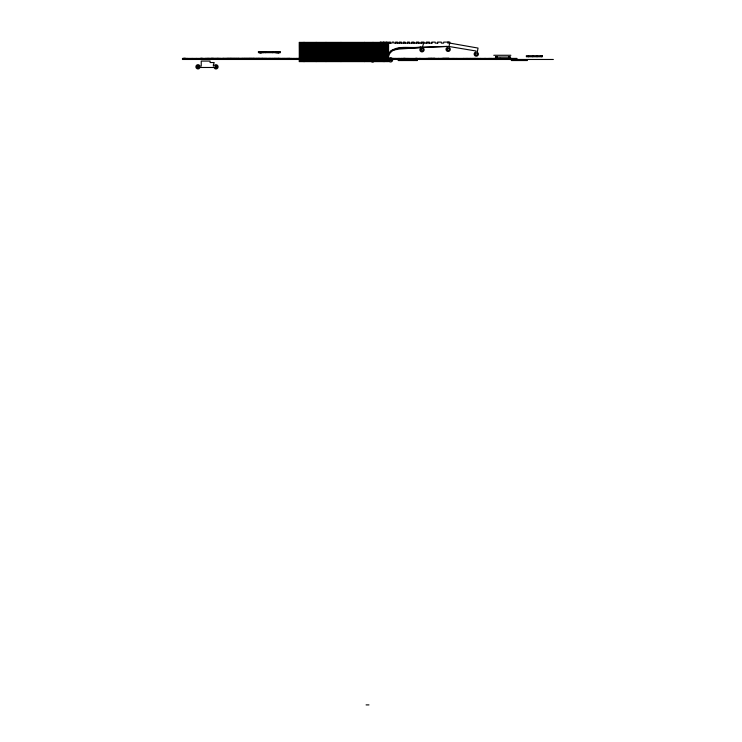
<?xml version="1.0" encoding="UTF-8"?>
<svg xmlns="http://www.w3.org/2000/svg" width="742" height="742" viewBox="0 0 742 742"><rect width="100%" height="100%" fill="white"/><g stroke="black" fill="none" stroke-linecap="round" stroke-linejoin="round"><path stroke-width="1.11" d="M437.557 43.11L437.557 42.108L441.314 42.108L441.314 43.11L443.67 43.11L443.67 42.108L449.865 42.108L448.808 47.33L449.995 48.258A2.133 2.133 0 0 1 447.621 51.421L447.101 51.207A2.133 2.133 0 0 1 446.294 48.304L447.463 47.34L447.454 46.375L422.569 47.126M388.363 56.624L388.78 55.585M388.409 55.761C394.345 43.593 410.688 49.529 421.224 47.182M388.53 59.193L389.476 58.015A2.133 2.133 0 0 1 392.601 60.417L392.388 60.937A2.133 2.133 0 0 1 389.476 61.716L388.53 60.538M391.424 60.473C392.666 58.887 388.762 58.052 389.596 60.362M509.661 59.471L510.348 58.405L509.661 59.471L509.735 57.06M510.097 57.06L510.144 59.471L510.876 58.405L510.004 59.471L509.93 57.06L509.763 59.471L510.579 58.405L510.598 59.471M495.535 59.471L495.489 57.06L510.236 57.06L510.236 59.471L510.969 58.405M510.366 59.471L511.21 58.405M509.782 59.471L510.579 58.405M510.004 59.471L510.682 58.405M510.283 59.471L511.053 58.405M388.409 53.517C396.061 43.815 410.743 49.204 421.187 46.811L421.243 47.776L420.111 48.777A2.133 2.133 0 0 0 421.02 51.662L421.549 51.847A2.133 2.133 0 0 0 423.812 48.61L422.588 47.72L422.55 46.746L423.988 42.108L421.206 42.108L421.206 43.11M198.837 66.14C194.172 65.444 200.6 70.036 198.374 65.806M216.673 67.587L216.877 66.279L215.672 65.778L214.985 67.272L216.71 67.568L215.774 67.856M390.366 58.822C387.296 61.567 393.993 60.696 390.617 58.803M197.298 66.029L198.197 65.769M391.238 60.677L389.717 60.538M197.205 66.14L197.094 67.346L198.021 67.884M216.766 67.485L216.914 66.344L216.033 65.75M374.116 61.382L373.68 61.716A2.133 2.133 0 0 1 371.102 61.382M198.225 67.865L198.986 66.344M215.774 65.769L215.022 67.346M421.243 47.599L399.298 49.028L391.08 50.539M422.578 47.534L447.454 46.486M448.799 46.458L476.141 51.022L475.974 51.977L474.657 52.71A2.133 2.133 0 0 0 474.917 55.715L475.39 56.012A2.133 2.133 0 0 0 478.293 53.35L477.301 52.209L478.033 48.072L449.865 43.11M380.219 42.108L381.267 42.108L381.267 43.11M299.082 42.377L388.725 42.377M389.448 43.11L392.119 43.11L392.119 42.108L393.872 42.108L393.872 43.11L432.132 43.11M437.901 43.11L435.202 43.11L435.202 42.108L431.788 42.108L431.788 43.11M299.082 43.453L388.725 43.453M299.082 44.52L388.725 44.52M299.063 45.587L388.725 45.587M299.063 46.653L388.725 46.653M299.063 47.72L388.725 47.72M299.063 48.796L388.725 48.796M299.082 49.862L388.725 49.862M299.082 50.929L388.725 50.929M258.327 51.597L280.532 51.597M299.082 51.996L388.725 51.996M258.327 52.673L280.532 52.673M299.082 53.062L388.725 53.062M299.082 54.129L388.725 54.129M299.082 55.205L388.725 55.205M493.782 55.27L510.876 55.27M299.082 56.271L388.725 56.271M299.082 57.338L388.725 57.338M182.384 58.405L388.725 58.405M390.051 58.405L516.961 58.405L516.961 59.471M182.384 59.471L388.725 59.471M389.225 59.471L553.365 59.471M299.082 60.538L388.725 60.538M299.082 61.614L388.725 61.614M366.094 704.9L368.969 704.9M215.597 67.819L215.143 67.513M496.454 59.471L495.767 58.405L496.444 59.471L496.417 57.06M496.352 59.471L495.573 58.405L496.342 59.471L496.185 57.06M495.396 58.405L496.166 59.471L495.331 58.405L495.916 59.471L495.981 57.06M495.248 58.405L495.999 59.471M541.308 55.687L541.308 56.754M537.032 55.687L537.032 56.754M532.765 55.687L532.765 56.754M528.489 55.687L528.489 56.754M527.386 59.471L527.386 60.538L511.368 60.538L511.368 59.471M509.541 57.06L509.568 59.471M509.3 57.06L509.337 59.471L509.179 57.06M509.049 57.06L509.012 59.471M508.891 57.06L508.873 59.471M508.752 57.06L508.78 59.471M508.585 57.06L508.622 59.471M508.428 58.46L508.456 59.471M507.574 58.46L507.584 59.471M503.929 58.46L503.929 59.471M502.863 58.46L502.863 59.471M501.787 58.46L501.787 59.471M500.878 58.405L500.878 59.471M500.516 58.405L500.516 59.471M500.358 58.405L500.358 59.471M499.663 58.405L499.663 59.471M499.088 58.405L499.088 59.471M498.142 58.46L498.151 59.471M497.418 58.405L497.418 59.471M497.307 58.46L497.279 59.471M497.14 57.06L497.103 59.471M496.973 57.06L497.01 59.471M496.834 57.06L496.797 59.471M496.676 57.06L496.713 59.471M496.546 57.06L496.583 59.471M496.083 57.06L496.11 59.471M495.804 57.06L495.814 59.471M495.637 57.06L495.656 59.471M494.562 58.405L494.562 59.471M493.773 58.405L493.773 59.471M491.603 58.405L491.603 59.471M490.536 58.405L490.536 59.471M489.47 58.405L489.47 59.471M488.876 58.405L488.876 59.471M485.416 58.405L485.416 59.471M484.702 58.405L484.702 59.471M480.334 58.405L480.334 59.471M477.681 58.405L477.681 59.471M476.874 58.405L476.874 59.471M475.372 58.405L475.372 59.471M475.01 58.405L475.01 59.471M474.852 58.405L474.852 59.471M474.157 58.405L474.157 59.471M473.582 58.405L473.582 59.471M472.459 58.405L472.459 59.471M471.114 58.405L471.114 59.471M470.586 58.405L470.586 59.471M470.011 58.405L470.011 59.471M469 58.405L469 59.471M467.989 58.405L467.989 59.471M467.655 58.405L467.655 59.471M466.644 58.405L466.644 59.471M466.097 58.405L466.097 59.471M465.03 58.405L465.03 59.471M463.963 58.405L463.963 59.471M463.37 58.405L463.37 59.471M456.831 58.405L456.831 59.471M454.827 58.405L454.827 59.471M453.371 58.405L453.371 59.471M452.138 58.405L452.138 59.471M449.04 58.405L449.095 59.471M448.873 58.405L448.882 59.471M448.799 42.108L448.799 43.11L447.788 43.11L447.788 42.108M448.743 58.405L448.827 59.471M448.622 58.405L448.595 59.471L448.456 58.405M448.344 58.405L448.289 59.471M448.214 58.405L448.131 59.471M448.066 58.405L447.983 59.471M447.816 58.405L447.816 59.471M447.741 58.405L447.76 59.471M447.593 58.405L447.482 59.471M447.38 58.405L447.333 59.471M447.296 58.405L447.203 59.471M447.101 58.405L447.055 59.471M446.953 58.405L446.953 59.471M446.758 58.405L446.703 59.471M446.591 58.405L446.591 59.471M446.461 58.405L446.387 59.471L446.341 58.405M446.211 58.405L446.22 59.471M446.035 58.405L445.951 59.471M445.868 58.405L445.803 59.471M445.747 58.405L445.636 59.471M445.58 58.405L445.543 59.471M445.404 58.405L445.348 59.471M445.191 58.405L445.181 59.471M445.135 58.405L445.042 59.471M444.848 58.405L444.922 59.471M444.69 58.405L444.755 59.471M444.588 58.405L444.588 59.471M444.439 58.405L444.393 59.471M444.282 58.405L444.254 59.471M443.883 58.405L443.772 59.471M443.688 58.405L443.66 59.471M443.475 58.405L443.577 59.471M443.391 58.405L443.373 59.471M443.289 58.405L443.178 59.471M443.113 58.405L443.085 59.471M442.909 58.405L442.853 59.471M442.826 58.405L442.742 59.471M442.649 58.405L442.612 59.471M442.353 58.405L442.353 59.471M441.88 58.405L441.88 59.471M441.638 58.405L441.638 59.471M440.618 58.405L440.618 59.471M439.394 58.405L439.394 59.471M438.42 58.405L438.42 59.471M438.244 58.405L438.244 59.471M438.114 58.405L438.114 59.471M436.899 58.405L436.899 59.471M435.869 58.405L435.869 59.471M435.164 58.405L435.164 59.471M434.821 58.405L434.858 59.471M434.691 58.405L434.775 59.471M434.497 58.405L434.599 59.471M434.413 58.405L434.395 59.471M434.32 58.405L434.218 59.471L434.033 58.405M433.922 58.405L433.922 59.471M433.82 58.405L433.727 59.471M433.616 58.405L433.551 59.471M433.476 58.405L433.513 59.471M433.3 58.405L433.272 59.471M433.115 58.405L433.198 59.471M433.022 59.471L432.938 58.405L432.874 59.471M432.707 58.405L432.762 59.471M432.595 59.471L432.465 58.405L432.317 59.471M432.224 58.405L432.169 59.471M432.104 58.405L432.048 59.471M431.872 58.405L431.965 59.471M431.714 58.405L431.77 59.471M431.612 58.405L431.658 59.471M431.51 58.405L431.399 59.471M431.325 58.405L431.297 59.471M431.223 58.405L431.204 59.471M431.046 58.405L431.009 59.471M430.805 58.405L430.907 59.471M430.666 58.405L430.703 59.471M430.499 58.405L430.601 59.471M430.406 58.405L430.462 59.471M430.212 59.471L430.184 58.405L430.063 59.471M429.896 58.405L429.85 59.471M429.766 58.405L429.776 59.471M429.562 59.471L429.562 58.405L429.414 59.471M429.433 43.11L429.433 42.108L426.344 42.108L426.344 43.11M429.238 58.405L429.266 59.471M429.099 58.405L429.089 59.471M428.978 58.405L429.015 59.471M428.895 58.405L428.895 59.471M428.728 58.405L428.755 59.471M428.468 58.405L428.449 59.471M428.422 58.405L428.422 59.471M427.819 58.405L427.819 59.471M427.364 58.405L427.364 59.471M426.594 58.405L426.594 59.471M420.519 58.405L420.519 59.471M419.406 58.405L419.406 59.471M419.1 58.405L419.1 59.471M418.85 43.11L418.85 42.108L416.355 42.108L416.355 43.11M417.431 58.405L417.431 60.538L398.204 60.538L398.204 58.405M417.032 59.471L417.05 58.405L416.911 59.471M416.466 58.405L416.41 59.471M416.308 58.405L416.364 60.538M416.104 58.405L416.234 59.471M415.974 58.405L416.058 59.471M415.835 58.405L415.835 59.471M415.641 58.405L415.641 59.471M413.999 43.11L413.999 42.108L411.773 42.108L411.773 43.11M413.674 59.471L413.674 60.538M409.417 43.11L409.417 42.108L407.451 42.108L407.451 43.11M408.87 58.405L408.87 59.471M407.525 58.405L407.525 59.471M406.523 58.405L406.523 59.471M405.781 58.405L405.781 59.471M405.317 58.405L405.317 59.471M405.095 43.11L405.095 42.108L403.37 42.108L403.37 43.11M404.844 58.405L404.844 59.471M404.557 58.405L404.557 59.471L404.399 58.405M404.223 58.405L404.325 59.471M403.852 58.405L403.852 59.471M403.648 58.405L403.629 59.471M403.054 58.405L403.054 59.471M401.988 58.405L401.96 60.538M401.357 43.11L401.357 42.108L399.187 42.108L399.187 43.11M401.199 58.405L401.199 59.471M399.27 58.405L399.27 60.538M397.508 43.11L397.508 42.108L395.551 42.108L395.551 43.11M395.013 58.405L395.013 59.471M393.594 58.405L393.594 59.471M392.843 58.405L392.843 59.471M392.128 58.405L392.128 59.471M390.44 43.11L390.44 42.108L388.882 42.108L388.882 43.11M387.203 43.11L387.203 42.108L385.831 42.108L385.831 43.11M384.486 42.377L384.486 61.614M384.152 43.11L384.152 42.108L382.946 42.108L382.946 43.11M383.215 42.377L383.215 61.614M373.003 42.377L373.003 61.614M364.461 42.377L364.461 61.614M340.958 42.377L340.958 61.614M326.007 42.377L326.007 61.614M316.157 42.377L316.157 61.614M304.647 42.377L304.647 61.614M303.228 42.377L303.237 46.653M303.255 46.653L303.255 47.72M303.237 47.72L303.228 61.614M298.108 58.405L298.108 59.471M296.689 58.405L296.689 59.471M293.962 58.405L293.962 59.471M291.606 58.405L291.606 59.471M290.196 58.405L290.196 59.471M289.937 58.405L289.937 59.471M289.686 58.405L289.686 59.471M289.38 58.405L289.38 59.471M289.204 58.405L289.204 59.471M288.953 58.405L288.898 59.471M288.731 58.405L288.731 59.471M288.619 58.405L288.619 59.471M288.054 58.405L288.054 59.471M287.887 58.405L287.887 59.471M287.608 58.405L287.608 59.471M287.284 58.405L287.275 59.471M286.681 58.405L286.681 59.471M286.189 58.405L286.189 59.471M286.032 58.405L286.032 59.471M285.614 58.405L285.614 59.471M284.974 58.405L284.974 59.471M284.455 58.405L284.455 59.471M284.297 58.405L284.297 59.471M283.806 58.405L283.806 59.471M283.49 58.405L283.49 59.471M283.11 58.405L283.11 59.471M282.581 58.405L282.581 59.471M282.405 58.405L282.405 59.471M281.839 58.405L281.839 59.471M280.578 58.405L280.578 59.471M280.346 58.405L280.346 59.471M279.743 58.405L279.743 59.471M279.465 52.673L279.178 51.597M279.53 58.405L279.53 59.471M279.159 58.405L279.205 59.471M279.075 52.673L278.992 51.597L278.862 52.673M279.057 58.405L279.057 59.471M278.899 58.405L278.871 59.471M278.704 51.597L278.677 52.673M278.723 58.405L278.658 59.471M278.63 51.597L278.575 52.673M278.547 58.405L278.519 59.471M278.491 51.597L278.352 52.673M278.398 58.405L278.398 59.471L278.306 58.405M278.296 51.597L278.222 52.673M278.083 51.597L278.157 52.673M277.953 52.673L277.935 51.597L277.833 52.673M278.018 58.405L278.018 59.471M277.805 58.405L277.87 59.471M277.638 51.597L277.721 52.673M277.582 58.405L277.582 59.471M277.434 51.597L277.434 52.673M277.332 51.597L277.36 52.673M277.378 58.405L277.378 59.471M276.673 58.405L276.673 59.471M276.636 51.597L276.636 52.673M276.46 51.597L276.395 52.673M276.219 51.597L276.219 52.673M276.312 58.405L276.293 59.471M276.015 51.597L275.885 52.673M275.922 58.405L275.922 59.471M275.783 51.597L275.848 52.673M275.792 58.405L275.792 59.471M275.662 58.405L275.616 59.471M275.393 58.405L275.393 59.471M275.032 58.405L274.994 59.471M274.828 58.405L274.828 59.471M274.763 59.471L274.651 58.405L274.605 59.471M274.419 58.405L274.419 59.471M274.271 58.405L274.271 59.471M274.002 58.405L274.002 59.471M273.77 58.405L273.789 59.471M273.659 58.405L273.659 59.471M273.167 58.405L273.167 59.471M272.676 58.405L272.75 59.471M272.555 51.597L272.555 52.673M272.583 58.405L272.583 59.471M272.277 58.405L272.277 59.471M272.017 58.405L272.101 59.471M271.581 58.405L271.591 59.471M271.368 58.405L271.349 59.471M270.941 58.405L270.941 59.471M270.682 58.405L270.728 59.471M270.542 58.405L270.542 59.471M270.32 58.405L270.32 59.471M269.865 58.405L269.856 59.471M269.754 58.405L269.754 59.471M269.467 58.405L269.467 59.471M268.966 58.405L268.966 59.471M268.465 58.405L268.474 59.471M268.344 58.405L268.344 59.471M268.131 58.405L268.131 59.471M267.51 58.405L267.528 59.471M267.222 58.405L267.361 59.471M266.953 58.405L266.953 59.471M266.74 58.405L266.74 59.471M266.563 58.405L266.563 59.471M266.165 58.405L266.276 59.471M266.053 58.405L266.053 59.471M265.692 51.597L265.692 52.673M265.386 58.405L265.386 59.471M265.265 58.405L265.265 59.471M265.172 58.405L265.172 59.471M264.792 58.405L264.792 59.471M264.588 58.405L264.588 59.471M264.402 58.405L264.402 59.471M264.133 58.405L264.208 59.471M264.013 58.405L264.013 59.471M263.67 51.597L263.67 52.673M263.818 58.405L263.818 59.471M263.429 58.405L263.382 59.471M263.206 58.405L263.206 59.471M262.826 58.405L262.826 59.471M262.724 58.405L262.724 59.471M262.483 51.597L262.483 52.673M262.492 58.405L262.492 59.471M262.39 58.405L262.418 59.471M262.251 58.405L262.251 59.471M262.102 58.405L262.065 59.471M261.954 58.405L261.954 59.471M261.796 59.471L261.676 58.405L261.62 59.471M261.527 51.597L261.518 52.673M261.388 51.597L261.472 52.673M261.444 58.405L261.444 59.471M261.286 51.597L261.277 52.673M261.305 59.471L261.203 58.405L261.156 59.471M261.138 51.597L261.165 52.673M260.998 51.597L260.934 52.673M261.026 58.405L261.026 59.471M260.776 51.597L260.832 52.673M260.85 59.471L260.794 58.405L260.702 59.471M260.665 51.597L260.646 52.673M260.563 51.597L260.544 52.673M260.47 58.405L260.47 59.471M260.386 51.597L260.266 52.673M260.154 51.597L260.117 52.673M260.127 58.405L260.127 59.471M260.025 51.597L260.099 52.673M260.08 58.405L260.08 59.471M259.904 51.597L259.848 52.673M259.923 58.405L259.876 59.471M259.793 51.597L259.709 52.673M259.57 51.597L259.505 52.673L259.477 51.597M259.607 58.405L259.579 59.471M259.366 58.405L259.477 59.471M259.208 58.405L259.208 59.471M259.125 58.405L259.051 59.471M258.875 58.405L258.875 59.471M258.819 58.405L258.819 59.471M258.67 58.405L258.578 59.471M258.439 58.405L258.42 59.471L258.29 58.405M258.16 58.405L258.16 59.471M257.743 58.405L257.734 59.471M257.428 58.405L257.391 59.471M257.279 58.405L257.316 59.471M257.103 58.405L257.122 59.471M257.01 58.405L257.01 59.471M256.815 58.405L256.815 59.471M256.686 59.471L256.621 58.405L256.537 59.471M256.398 58.405L256.315 59.471M256.222 58.405L256.175 59.471M255.953 58.405L256.064 59.471M255.758 58.405L255.647 59.471M255.573 58.405L255.573 59.471M254.942 58.405L254.914 59.471M254.673 58.405L254.654 59.471M254.46 58.405L254.46 59.471M254.385 58.405L254.348 59.471M254.135 58.405L254.135 59.471M254.052 58.405L254.052 59.471M253.847 58.405L253.81 59.471M253.681 58.405L253.681 59.471M253.551 58.405L253.597 59.471M253.365 58.405L253.365 59.471M253.254 58.405L253.254 59.471M253.115 58.405L253.078 59.471M252.994 58.405L252.994 59.471M252.744 58.405L252.772 59.471M252.568 58.405L252.568 59.471M252.271 58.405L252.271 59.471M252.15 58.405L252.15 59.471M252.011 58.405L252.011 59.471M251.863 58.405L251.863 59.471M251.705 58.405L251.733 59.471M251.594 58.405L251.603 59.471M251.38 58.405L251.306 59.471M251.232 58.405L251.232 59.471M251.028 59.471L251.028 58.405L250.935 59.471M250.74 58.405L250.731 59.471M250.666 58.405L250.666 59.471M250.508 58.405L250.508 59.471M250.258 58.405L250.258 59.471M250.212 58.405L250.165 59.471M250.054 58.405L249.989 59.471M249.822 58.405L249.822 59.471M249.627 58.405L249.627 59.471L249.46 58.405M249.349 58.405L249.405 59.471M249.173 58.405L249.247 59.471M248.997 58.405L248.997 59.471M248.941 58.405L248.941 59.471M248.783 58.405L248.82 59.471M248.422 58.405L248.422 59.471M248.245 58.405L248.282 59.471M248.088 58.405L248.088 59.471M247.958 58.405L247.958 59.471M247.874 58.405L247.856 59.471M247.503 58.405L247.578 59.471M247.327 58.405L247.281 59.471M247.151 58.405L247.216 59.471M246.993 58.405L247.114 59.471M246.826 58.405L246.965 59.471M246.752 58.405L246.659 59.471M246.65 58.405L246.53 59.471L246.492 58.405M246.214 58.405L246.019 59.471M245.815 58.405L245.76 59.471M245.611 58.405L245.676 59.471M245.472 58.405L245.509 59.471M245.287 58.405L245.37 59.471M245.259 58.405L245.24 59.471M244.925 58.405L244.841 59.471M244.73 58.405L244.674 59.471L244.637 58.405M244.396 58.405L244.396 59.471M244.276 58.405L244.276 59.471M244.174 58.405L244.09 59.471M243.914 58.405L243.923 59.471M243.673 58.405L243.682 59.471M243.487 58.405L243.432 59.471M243.367 59.471L243.283 58.405L243.2 59.471M242.959 58.405L243.005 59.471M242.922 58.405L242.875 59.471M242.745 58.405L242.745 59.471M242.588 58.405L242.634 59.471M242.43 58.405L242.384 59.471M242.003 58.405L242.003 59.471M241.679 58.405L241.586 59.471M241.28 58.405L241.28 59.471M241.178 58.405L241.178 59.471M241.076 58.405L241.076 59.471M240.334 58.405L240.38 59.471M240.028 58.405L240.065 59.471M239.898 58.405L239.898 59.471M239.629 58.405L239.675 59.471M239.249 58.405L239.295 59.471M239.017 58.405L238.933 59.471M238.841 58.405L238.841 59.471M238.701 58.405L238.701 59.471M238.609 58.405L238.599 59.471M238.423 58.405L238.423 59.471M238.275 58.405L238.163 59.471M238.015 58.405L238.015 59.471M237.932 58.405L237.932 59.471M237.653 58.405L237.653 59.471M237.459 58.405L237.459 59.471M237.329 58.405L237.282 59.471M236.948 58.405L237.013 59.471M236.893 58.405L236.893 59.471M236.679 58.405L236.679 59.471L236.457 58.405M236.355 58.405L236.355 59.471M236.141 58.405L236.058 59.471M235.975 58.405L235.975 59.471M235.798 58.405L235.798 59.471M235.381 58.405L235.381 59.471L235.233 58.405M235.14 58.405L235.14 59.471M234.982 58.405L234.982 59.471M234.834 58.405L234.834 59.471M234.704 58.405L234.602 59.471M234.491 58.405L234.565 59.471M234.212 58.405L234.212 59.471M234.11 58.405L234.11 59.471M233.953 58.405L233.832 59.471L233.702 58.405M233.656 58.405L233.582 59.471M233.266 58.405L233.266 59.471M233.155 58.405L233.146 59.471M232.738 58.405L232.738 59.471M232.552 58.405L232.552 59.471M232.385 58.405L232.385 59.471M232.209 58.405L232.19 59.471M231.949 58.405L231.949 59.471M231.736 58.405L231.736 59.471M231.569 58.405L231.569 59.471M231.393 58.405L231.393 59.471M231.291 58.405L231.328 59.471M231.124 58.405L231.059 59.471M230.91 58.405L230.975 59.471M230.79 58.405L230.818 59.471M230.679 58.405L230.716 59.471M230.447 58.405L230.465 59.471M230.4 58.405L230.326 59.471M230.206 58.405L230.27 59.471M230.011 58.405L230.066 59.471M229.918 59.471L229.835 58.405L229.797 59.471M229.501 58.405L229.612 59.471M229.445 58.405L229.352 59.471M229.287 58.405L229.195 59.471M229.037 58.405L229.12 59.471M228.926 58.405L228.898 59.471L228.731 58.405M228.638 58.405L228.712 59.471M228.536 59.471L228.443 58.405L228.304 59.471M228.267 58.405L228.128 59.471M228.082 58.405L227.989 59.471M227.896 58.405L227.924 59.471M227.664 58.405L227.748 59.471M227.608 58.405L227.608 59.471M227.479 58.405L227.395 59.471M227.33 58.405L227.293 59.471M227.108 59.471L227.033 58.405L227.015 59.471M226.718 58.405L226.718 59.471M226.514 58.405L226.514 59.471M226.356 58.405L226.356 59.471M226.115 59.471L226.115 58.405L225.995 59.471M225.661 58.405L225.661 59.471M225.457 58.405L225.457 59.471M225.188 58.405L225.28 59.471M224.947 58.405L224.909 59.471M224.362 58.405L224.362 59.471M223.973 58.405L223.973 59.471M223.936 58.405L223.936 59.471M223.667 58.405L223.667 59.471M223.5 58.405L223.5 59.471M223.305 58.405L223.305 59.471M223.11 58.405L223.11 59.471M222.878 58.405L222.962 59.471M222.776 59.471L222.776 58.405L222.572 59.471M221.496 58.405L221.496 59.471M221.135 58.405L221.088 59.471M220.587 59.471L220.56 58.405L220.448 59.471M220.355 58.405L220.328 59.471M220.077 58.405L219.827 59.471M219.651 58.405L219.344 59.471M219.233 58.405L219.178 59.471M219.103 58.405L219.011 59.471M218.946 58.405L218.853 59.471M218.788 58.405L218.788 59.471M218.667 58.405L218.538 59.471M218.51 58.405L218.482 59.471M218.046 58.405L218.046 59.471M217.898 58.405L217.898 59.471M217.656 58.405L217.74 59.471M217.536 58.405L217.545 59.471M217.369 58.405L217.397 59.471M217.165 58.405L217.165 59.471M217.044 58.405L216.998 59.471M216.933 58.405L216.933 59.471M216.701 58.405L216.701 59.471M216.21 58.405L216.21 59.471M216.052 58.405L216.052 59.471M215.82 58.405L215.82 59.471M215.644 58.405L215.644 59.471M215.449 58.405L215.449 59.471M214.447 58.405L214.447 59.471M214.243 58.405L214.243 59.471M214.058 58.405L214.058 59.471M213.705 58.405L213.687 59.471M213.464 58.405L213.464 59.471M213.334 58.405L213.362 59.471M213.195 58.405L213.214 59.471M213.047 58.405L213.102 59.471M212.88 58.405L212.806 59.471M212.713 58.405L212.676 59.471M212.639 58.405L212.537 59.471M212.435 58.405L212.435 59.471M212.333 58.405L212.258 59.471M212.119 58.405L212.064 59.471M211.906 58.405L211.943 59.471M211.832 58.405L211.822 59.471M211.618 58.405L211.655 59.471M211.507 58.405L211.47 59.471M211.368 58.405L211.377 59.471M211.201 58.405L211.201 59.471M211.09 58.405L211.09 59.471M210.756 58.405L210.756 59.471M210.32 58.405L210.274 59.471M210.014 58.405L209.912 59.471M209.615 58.405L209.615 59.471M209.021 58.405L209.021 59.471M208.929 58.405L208.929 59.471M208.66 58.405L208.66 59.471M208.354 58.405L208.354 59.471M208.177 58.405L208.177 59.471M208.085 58.405L208.085 59.471M207.843 58.405L207.843 59.471M207.575 58.405L207.575 59.471M207.435 58.405L207.435 59.471M207.259 58.405L207.259 59.471M206.833 58.405L206.833 59.471M206.397 58.405L206.397 59.471M206.202 58.405L206.202 59.471M206.007 58.405L206.007 59.471M205.599 58.405L205.599 59.471M205.209 58.405L205.117 59.471M204.82 58.405L204.82 59.471M203.633 58.405L203.633 59.471M202.659 58.405L202.631 59.471M202.501 59.471L202.483 58.405L202.316 59.471M202.149 58.405L202.232 59.471M201.991 58.405L201.991 59.471M201.898 58.405L201.852 59.471M201.713 58.405L201.694 59.471M201.536 58.405L201.62 59.471M201.518 59.471L201.444 58.405L201.249 59.471M201.175 58.405L201.082 59.471L201.054 58.405M200.813 58.405L200.859 59.471M200.692 58.405L200.655 59.471M200.563 58.405L200.572 59.471M196.602 58.405L196.602 59.471M192.132 58.405L192.132 59.471M187.717 58.405L187.717 59.471M186.53 58.405L186.53 59.471M185.546 58.405L185.454 59.471M185.444 58.405L185.379 59.471M185.268 58.405L185.24 59.471M185.129 58.405L185.046 59.471M184.869 58.405L184.888 59.471M184.749 58.405L184.712 59.471M184.619 58.405L184.554 59.471L184.433 58.405M184.313 58.405L184.276 59.471M184.072 58.405L184.146 59.471M183.951 58.405L183.979 59.471M183.756 58.405L183.793 59.471L183.589 58.405M183.45 58.405L183.552 59.471M477.356 53.99L477.338 54.268A1.067 1.067 0 0 1 475.603 54.899L475.418 54.695A1.067 1.067 0 0 1 475.242 53.897L475.928 53.072A1.067 1.067 0 0 1 477.356 53.99M213.399 64.739L213.334 66.14L214.883 64.962A2.133 2.133 0 0 1 218.018 67.364L217.805 67.884A2.133 2.133 0 0 1 214.883 68.663L213.937 67.485L200.034 67.485L199.088 68.663A2.133 2.133 0 0 1 195.962 66.261L196.176 65.741A2.133 2.133 0 0 1 199.088 64.962L200.034 66.14L201.23 66.14L201.23 61.076L210.107 61.076L210.107 62.532L214.188 62.532L213.399 64.739M420.964 49.529L420.937 49.807A1.067 1.067 0 0 0 421.289 50.549L421.512 50.706A1.067 1.067 0 0 0 423.07 49.714L423.023 49.445A1.067 1.067 0 0 0 421.428 48.861L420.964 49.529M447.12 49.083L447.083 49.362A1.067 1.067 0 0 0 447.407 50.113L447.63 50.28A1.067 1.067 0 0 0 449.225 49.343L449.179 49.065A1.067 1.067 0 0 0 447.612 48.434L447.12 49.083M542.374 55.687L526.356 55.687L526.356 56.754L542.374 56.754L542.374 55.687M444.068 59.471L444.096 58.405L444.022 59.471M416.698 59.471L416.698 58.405L416.689 59.471M404.047 59.471L404.047 58.405L404.01 59.471M281.135 59.471L281.135 58.405L281.097 59.471M276.998 59.471L276.998 58.405L276.952 59.471M276.553 59.471L276.553 58.405L276.469 59.471M269.263 59.471L269.263 58.405L269.225 59.471M265.868 59.471L265.868 58.405L265.812 59.471M263.085 59.471L263.058 58.405L263.039 59.471M255.35 59.471L255.341 58.405L255.267 59.471M242.226 59.471L242.226 58.405L242.17 59.471M240.816 59.471L240.816 58.405L240.779 59.471M232.923 59.471L232.923 58.405L232.895 59.471M224.557 59.471L224.557 58.405L224.538 59.471M222.303 59.471L222.303 58.405L222.22 59.471M214.837 59.471L214.837 58.405L214.809 59.471M209.253 59.471L209.253 58.405L209.235 59.471"/></g></svg>
